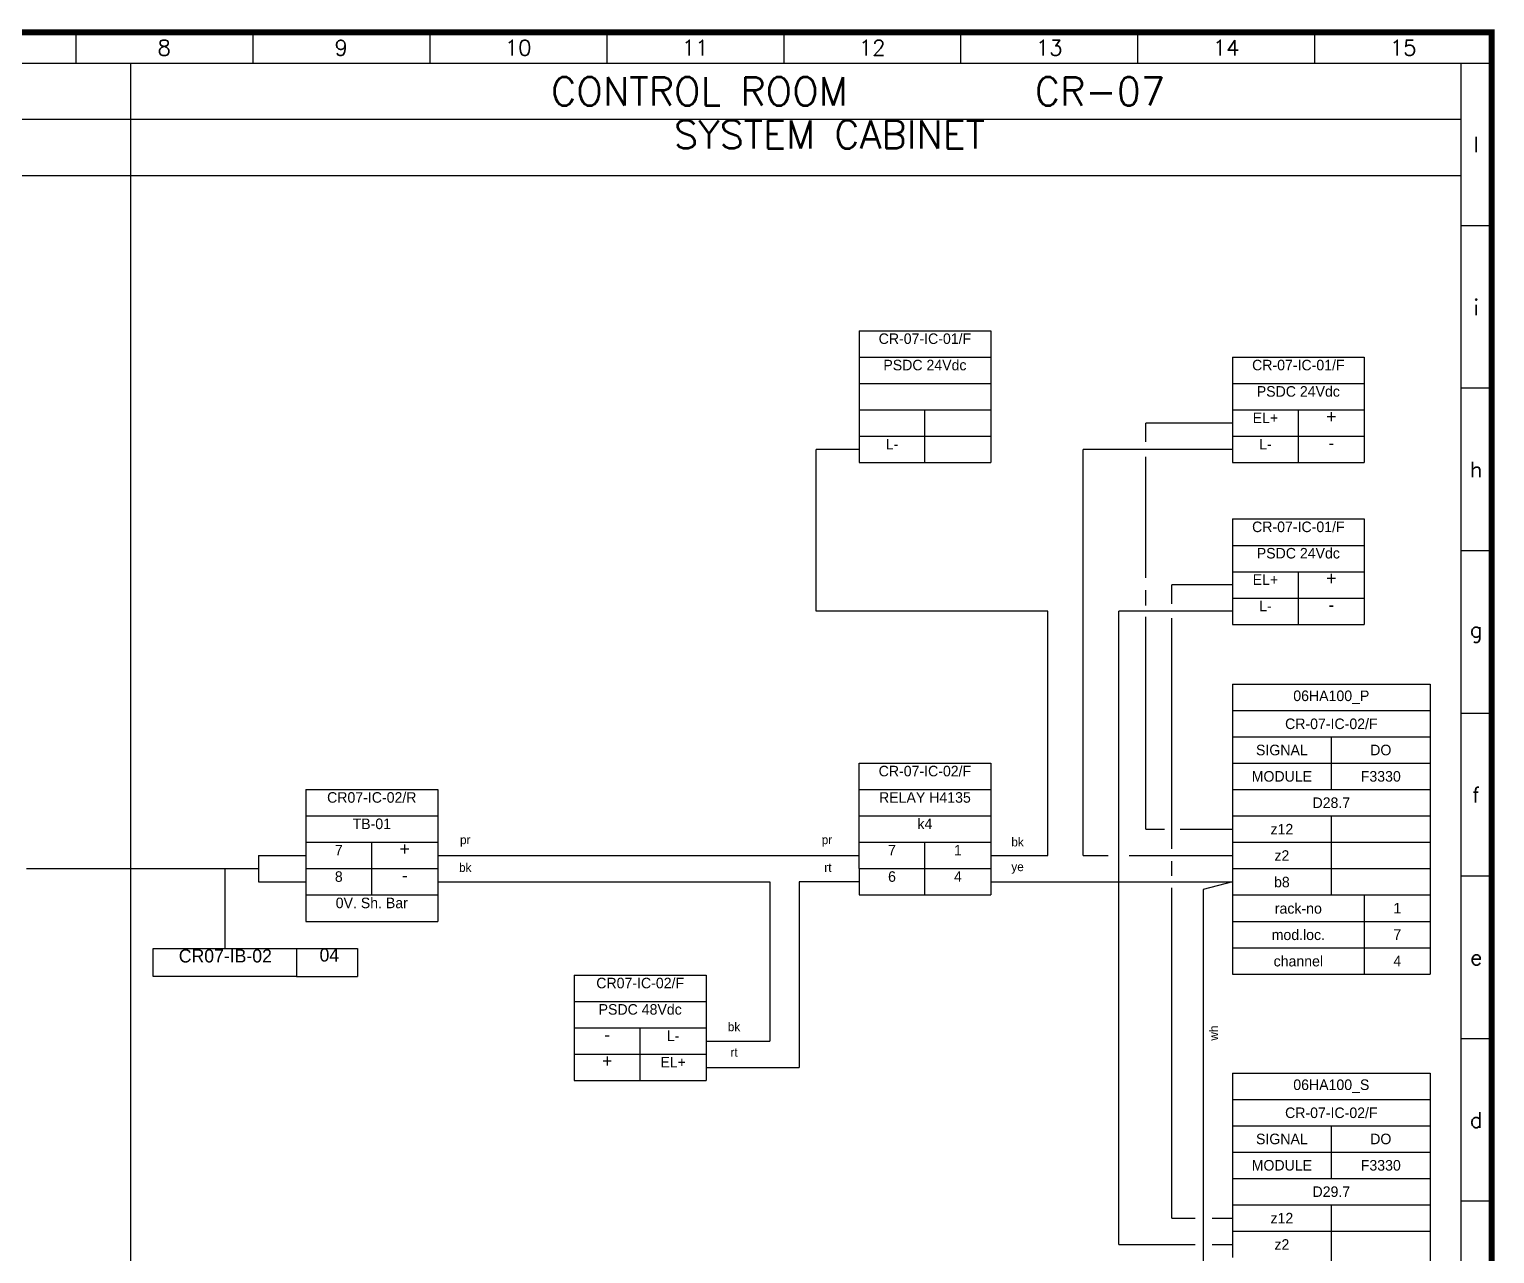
# Model space of a CAD drawing. Extents: x -4 to 378, y 0 to 264.
# Drawn here: x 169.5 to 377.8, y 89.4 to 263.6 of the extents above; entities that cross this region are included whole.
import ezdxf
from ezdxf.enums import TextEntityAlignment as Align

# ---------------------------------------------------------------- set-up
doc = ezdxf.new("R2010")
doc.units = 0
doc.header["$LTSCALE"] = 5
doc.header["$MEASUREMENT"] = 0
doc.linetypes.add('CONTINUA', pattern=[0])
doc.layers.get('0').update_dxf_attribs({"linetype": 'CONTINUA'})
doc.styles.add('DESCRIZ', font='SIMPLEX')
doc.styles.add('FOXS', font='FOXS')
doc.styles.add('SIMPLEX', font='simplex.shx')

# ---------------------------------------------------------------- blocks, each defined once
blk = doc.blocks.new('CART_OR')
at = {"const_width": 0.879}
blk.add_lwpolyline([(0, 263.13), (377.41, 263.13), (377.41, 0), (0, 0)], close=True, dxfattribs=at)
at = {"style": 'DESCRIZ'}
blk.add_attdef('PLOT_PAREMETERS', text='', height=1.76, rotation=90, dxfattribs=at).set_placement((-2.95, 50.73), align=Align.MIDDLE)
for tag, height, p in [('REV4', 1.76, (4.2, 25.57)), ('XX/XX/94', 1.76, (16.47, 25.57)), ('REV3', 1.76, (4.2, 21.43)), ('XX/XX/94', 1.76, (16.47, 21.43)), ('SCALE', 1.76, (339.86, 20.71)), ('FOGLIO', 1.76, (362.89, 20.76)), ('REV2', 1.76, (4.2, 17.28)), ('XX/XX/94', 1.76, (16.47, 17.28)), ('REV1', 1.76, (4.2, 13.14)), ('XX/XX/94', 1.76, (16.47, 13.14)), ('HEADER_LINE_3', 2.19, (228.5, 11.83)), ('REV0', 1.76, (4.2, 8.99)), ('XX/XX/94', 1.76, (16.47, 8.99)), ('HEADER_LINE_4', 2.19, (228.5, 7.59))]:
    blk.add_attdef(tag, text='', height=height, dxfattribs=at).set_placement(p, align=Align.MIDDLE)
for tag, p in [('DESCRIPTION', (27.33, 24.69)), ('DESCRIPTION', (27.33, 20.54)), ('DESCRIPTION', (27.33, 16.4)), ('DOCUMENT', (349.33, 15.81)), ('DESCRIPTION', (27.33, 12.25)), ('CUSTOMER_ORDER', (349.33, 11.08)), ('DESCRIPTION', (27.33, 8.11)), ('CUSTOMER_REF', (349.33, 6.34))]:
    blk.add_attdef(tag, p, '', height=1.76, dxfattribs=at)
at = {"style": 'FOXS', "width": 0.9}
for tag, p in [('DISEGNATO4', (129.98, 25.47)), ('CONTROLLATO4', (145.07, 25.47)), ('APPROVATO4', (160.16, 25.47)), ('DISEGNATO3', (129.98, 21.33)), ('CONTROLLATO3', (145.07, 21.33)), ('APPROVATO3', (160.16, 21.33)), ('DISEGNATO2', (129.98, 17.18)), ('CONTROLLATO2', (145.07, 17.18)), ('APPROVATO2', (160.16, 17.18)), ('DISEGNATO1', (129.98, 13.03)), ('CONTROLLATO1', (145.07, 13.03)), ('APPROVATO1', (160.16, 13.03)), ('DISEGNATO0', (129.98, 8.88)), ('CONTROLLATO0', (145.07, 8.88)), ('APPROVATO0', (160.16, 8.88))]:
    blk.add_attdef(tag, text='', height=2.19, dxfattribs=at).set_placement(p, align=Align.MIDDLE)
at = {"color": 1, "style": 'DESCRIZ'}
for tag, p in [('CONTRACTOR', (228.5, 24.4)), ('HEADER_LINE_1', (228.5, 20.7)), ('HEADER_LINE_2', (228.5, 17.01))]:
    blk.add_attdef(tag, text='', height=1.9, dxfattribs=at).set_placement(p, align=Align.MIDDLE)
at = {"style": 'DESCRIZ'}
blk.add_attdef('FILE_NAME', (-2.16, 3.38), '', height=1.76, rotation=90, dxfattribs=at)

msp = doc.modelspace()

# ---------------------------------------------------------------- linework, layer by layer
at = {"color": 7}
for p, q in [((176.12, 263.13), (176.12, 258.75)), ((201.28, 263.13), (201.28, 258.75)), ((226.44, 263.13), (226.44, 258.75)), ((251.6, 263.13), (251.6, 258.75)), ((276.76, 263.13), (276.76, 258.75)), ((301.92, 263.13), (301.92, 258.75)), ((327.08, 263.13), (327.08, 258.75)), ((352.25, 263.13), (352.25, 258.75)), ((0, 258.75), (377.41, 258.75)), ((183.92, 258.75), (183.92, 27.54)), ((373.03, 258.75), (373.03, 27.54)), ((373.03, 250.75), (0, 250.75)), ((373.03, 250.75), (0, 250.75)), ((373.03, 250.75), (0, 250.75)), ((373.03, 250.75), (0, 250.75)), ((373.03, 242.75), (0, 242.75)), ((377.41, 235.63), (373.03, 235.63)), ((377.41, 212.51), (373.03, 212.51)), ((287.47, 209.44), (287.47, 205.69)), ((340.56, 209.44), (340.56, 205.69)), ((340.56, 207.57), (328.23, 207.57)), ((328.23, 204.91), (328.23, 207.57)), ((281.37, 180.81), (281.37, 203.82)), ((287.47, 203.82), (281.37, 203.82)), ((319.36, 146.08), (319.36, 203.82)), ((340.56, 203.82), (319.36, 203.82)), ((333.83, 203.82), (319.36, 203.82)), ((328.23, 185.54), (328.23, 202.79)), ((377.41, 189.39), (373.03, 189.39)), ((340.56, 186.43), (340.56, 182.68)), ((328.23, 181.63), (328.23, 183.83)), ((340.56, 184.56), (331.94, 184.56)), ((331.94, 181.88), (331.94, 184.56)), ((314.33, 180.81), (281.37, 180.81)), ((314.33, 146.08), (314.33, 180.81)), ((324.4, 90.77), (324.4, 180.81)), ((340.56, 180.81), (324.4, 180.81)), ((328.23, 149.83), (328.23, 180.01)), ((331.94, 147.04), (331.94, 179.82)), ((377.41, 166.27), (373.03, 166.27)), ((328.23, 149.83), (330.91, 149.83)), ((333.11, 149.83), (340.56, 149.83)), ((306.22, 146.08), (314.33, 146.08)), ((319.36, 146.08), (322.91, 146.08)), ((325.9, 146.08), (340.56, 146.08)), ((169.1, 144.21), (202.08, 144.21)), ((306.22, 144.21), (306.22, 140.46)), ((331.94, 143.18), (331.94, 145.29)), ((274.78, 142.33), (274.78, 119.69)), ((278.95, 142.33), (278.95, 115.94)), ((287.47, 142.33), (278.95, 142.33)), ((340.56, 142.33), (336.42, 141.26)), ((377.41, 143.14), (373.03, 143.14)), ((331.94, 94.52), (331.94, 141.5)), ((336.42, 141.26), (336.42, 87.02)), ((207.49, 132.87), (216.15, 132.87)), ((216.15, 132.87), (216.15, 128.87)), ((207.49, 128.87), (216.15, 128.87)), ((246.98, 121.57), (246.98, 117.82)), ((265.73, 119.69), (274.78, 119.69)), ((377.41, 120.02), (373.03, 120.02)), ((265.73, 117.82), (265.73, 114.07)), ((265.73, 115.94), (278.95, 115.94)), ((377.41, 96.9), (373.03, 96.9))]:
    msp.add_line(p, q, dxfattribs=at)
for p, q in [((287.47, 220.69), (287.47, 209.44)), ((287.47, 220.69), (306.22, 220.69)), ((306.22, 220.69), (306.22, 201.94)), ((287.47, 216.94), (306.22, 216.94)), ((340.56, 216.94), (359.31, 216.94)), ((340.56, 216.94), (340.56, 209.44)), ((359.31, 216.94), (359.31, 201.94)), ((287.47, 213.19), (306.22, 213.19)), ((340.56, 213.19), (359.31, 213.19)), ((287.47, 209.44), (306.22, 209.44)), ((296.84, 201.94), (296.84, 209.44)), ((340.56, 209.44), (359.31, 209.44)), ((349.93, 201.94), (349.93, 209.44)), ((287.47, 205.69), (306.22, 205.69)), ((287.47, 205.69), (287.47, 201.94)), ((340.56, 205.69), (359.31, 205.69)), ((340.56, 205.69), (340.56, 201.94)), ((287.47, 201.94), (306.22, 201.94)), ((340.56, 201.94), (359.31, 201.94)), ((340.56, 193.93), (359.31, 193.93)), ((340.56, 193.93), (340.56, 186.43)), ((359.31, 193.93), (359.31, 178.93)), ((340.56, 190.18), (359.31, 190.18)), ((340.56, 186.43), (359.31, 186.43)), ((349.93, 178.93), (349.93, 186.43)), ((340.56, 182.68), (359.31, 182.68)), ((340.56, 182.68), (340.56, 178.93)), ((340.56, 178.93), (359.31, 178.93)), ((340.56, 170.46), (340.56, 147.96)), ((340.56, 170.46), (368.68, 170.46)), ((368.68, 170.46), (368.68, 129.21)), ((340.56, 166.71), (368.68, 166.71)), ((340.56, 162.96), (368.68, 162.96)), ((354.62, 162.96), (354.62, 159.21)), ((287.47, 144.21), (287.47, 159.21)), ((287.47, 159.21), (306.22, 159.21)), ((306.22, 159.21), (306.22, 144.21)), ((340.56, 159.21), (368.68, 159.21)), ((354.62, 159.21), (354.62, 155.46)), ((208.83, 155.46), (208.83, 136.71)), ((208.83, 155.46), (227.58, 155.46)), ((227.58, 155.46), (227.58, 136.71)), ((287.47, 155.46), (306.22, 155.46)), ((340.56, 155.46), (368.68, 155.46)), ((208.83, 151.71), (227.58, 151.71)), ((287.47, 151.71), (306.22, 151.71)), ((340.56, 151.71), (368.68, 151.71)), ((354.62, 151.71), (354.62, 140.46)), ((208.83, 147.96), (227.58, 147.96)), ((218.2, 140.46), (218.2, 147.96)), ((287.47, 147.96), (306.22, 147.96)), ((296.84, 140.46), (296.84, 147.96)), ((340.56, 147.96), (368.68, 147.96)), ((340.56, 147.96), (340.56, 144.21)), ((202.08, 146.08), (202.08, 142.33)), ((202.08, 146.08), (208.83, 146.08)), ((227.58, 146.08), (287.47, 146.08)), ((197.29, 144.21), (197.29, 132.87)), ((208.83, 144.21), (227.58, 144.21)), ((287.47, 144.21), (306.22, 144.21)), ((287.47, 144.21), (287.47, 140.46)), ((340.56, 144.21), (368.68, 144.21)), ((340.56, 144.21), (340.56, 129.21)), ((202.08, 142.33), (208.83, 142.33)), ((227.58, 142.33), (274.78, 142.33)), ((306.22, 142.33), (340.56, 142.33)), ((208.83, 140.46), (227.58, 140.46)), ((208.83, 140.46), (227.58, 140.46)), ((287.47, 140.46), (306.22, 140.46)), ((340.56, 140.46), (368.68, 140.46)), ((359.31, 140.46), (359.31, 129.21)), ((208.83, 136.71), (227.58, 136.71)), ((340.56, 136.71), (368.68, 136.71)), ((340.56, 132.96), (368.68, 132.96)), ((340.56, 129.21), (368.68, 129.21)), ((246.98, 129.07), (246.98, 121.57)), ((246.98, 129.07), (265.73, 129.07)), ((265.73, 129.07), (265.73, 117.82)), ((246.98, 125.32), (265.73, 125.32)), ((246.98, 121.57), (265.73, 121.57)), ((256.36, 114.07), (256.36, 121.57)), ((246.98, 117.82), (265.73, 117.82)), ((246.98, 117.82), (246.98, 114.07)), ((340.56, 115.14), (340.56, 92.64)), ((340.56, 115.14), (368.68, 115.14)), ((368.68, 115.14), (368.68, 73.89)), ((246.98, 114.07), (265.73, 114.07)), ((340.56, 111.39), (368.68, 111.39)), ((340.56, 107.64), (368.68, 107.64)), ((354.62, 107.64), (354.62, 103.89)), ((340.56, 103.89), (368.68, 103.89)), ((354.62, 103.89), (354.62, 100.14)), ((340.56, 100.14), (368.68, 100.14)), ((340.56, 96.39), (368.68, 96.39)), ((354.62, 96.39), (354.62, 85.14)), ((331.94, 94.52), (335.26, 94.52)), ((337.68, 94.52), (340.56, 94.52)), ((340.56, 92.64), (368.68, 92.64)), ((340.56, 92.64), (340.56, 88.89)), ((324.4, 90.77), (335.26, 90.77)), ((337.68, 90.77), (340.56, 90.77))]:
    msp.add_line(p, q)
msp.add_lwpolyline([(187.1, 132.87), (207.49, 132.87), (207.49, 128.87), (187.1, 128.87)], close=True)

# ---------------------------------------------------------------- block references
msp.add_blockref('CART_OR', (0, 0), dxfattribs=at)

# ---------------------------------------------------------------- texts
at = {"color": 7, "style": 'SIMPLEX'}
for s, height, p in [('8', 2.19, (188.7, 260.94)), ('9', 2.19, (213.86, 260.94)), ('10', 2.189, (239.02, 260.94)), ('11', 2.189, (264.18, 260.94)), ('12', 2.189, (289.34, 260.94)), ('13', 2.189, (314.5, 260.94)), ('14', 2.189, (339.67, 260.94)), ('15', 2.189, (364.83, 260.94)), ('CONTROL ROOM', 4, (264.77, 254.75)), ('l', 2.19, (375.22, 247.19)), ('i', 2.19, (375.22, 224.07)), ('h', 2.19, (375.22, 200.95)), ('g', 2.19, (375.22, 177.83)), ('f', 2.19, (375.22, 154.7)), ('e', 2.19, (375.22, 131.58)), ('d', 2.19, (375.22, 108.46))]:
    msp.add_text(s, height=height, dxfattribs=at).set_placement(p, align=Align.MIDDLE)
at = {"color": 1, "style": 'SIMPLEX'}
msp.add_text('CR-07', height=4, dxfattribs=at).set_placement((312.46, 252.75))
at = {"color": 7, "style": 'SIMPLEX'}
msp.add_text('SYSTEM CABINET', height=4, dxfattribs=at).set_placement((283.26, 246.6), align=Align.CENTER)
at = {"color": 1}
for s, height, p in [('CR-07-IC-01/F', 1.5, (296.84, 218.82)), ('CR-07-IC-01/F', 1.5, (349.93, 215.07)), ('CR-07-IC-01/F', 1.5, (349.93, 192.06)), ('CR-07-IC-02/F', 1.5, (296.84, 157.33)), ('CR07-IC-02/R', 1.5, (218.2, 153.58)), ('TB-01', 1.5, (218.2, 149.83)), ('k4', 1.5, (296.84, 149.83)), ('7', 1.5, (213.51, 146.08)), ('8', 1.5, (213.51, 142.33)), ('ye', 1.25, (310.01, 143.85)), ('CR07-IB-02', 1.875, (197.38, 130.86)), ('04', 1.875, (212.17, 130.99)), ('CR07-IC-02/F', 1.5, (256.36, 127.19))]:
    msp.add_text(s, height=height, dxfattribs=at).set_placement(p, align=Align.CENTER)
at = {"color": 7}
for s, height, p in [('PSDC 24Vdc', 1.5, (296.84, 215.07)), ('PSDC 24Vdc', 1.5, (349.93, 211.32)), ('EL+', 1.5, (345.25, 207.57)), ('L-', 1.5, (292.16, 203.82)), ('L-', 1.5, (345.25, 203.82)), ('PSDC 24Vdc', 1.5, (349.93, 188.31)), ('EL+', 1.5, (345.25, 184.56)), ('L-', 1.5, (345.25, 180.81)), ('RELAY H4135', 1.5, (296.84, 153.58)), ('pr', 1.25, (231.49, 147.69)), ('pr', 1.25, (282.91, 147.69)), ('bk', 1.25, (310.01, 147.37)), ('7', 1.5, (292.16, 146.08)), ('1', 1.5, (301.53, 146.08)), ('bk', 1.25, (231.49, 143.74)), ('rt', 1.25, (283.05, 143.74)), ('6', 1.5, (292.16, 142.33)), ('4', 1.5, (301.53, 142.33)), ('0V. Sh. Bar', 1.5, (218.2, 138.58)), ('PSDC 48Vdc', 1.5, (256.36, 123.44)), ('L-', 1.5, (261.04, 119.69)), ('bk', 1.25, (269.7, 121.09)), ('EL+', 1.5, (261.04, 115.94)), ('rt', 1.25, (269.7, 117.47))]:
    msp.add_text(s, height=height, dxfattribs=at).set_placement(p, align=Align.CENTER)
for s, p in [('+', (354.62, 207.57)), ('-', (354.62, 203.82)), ('+', (354.62, 184.56)), ('-', (354.62, 180.81)), ('+', (222.89, 146.08)), ('-', (222.89, 142.33)), ('-', (251.67, 119.69)), ('+', (251.67, 115.94))]:
    msp.add_text(s, height=1.88).set_placement(p, align=Align.CENTER)
at = {"color": 1}
for s, p in [('06HA100_P', (354.62, 168.58)), ('CR-07-IC-02/F', (354.62, 164.83)), ('DO', (361.65, 161.08)), ('F3330', (361.65, 157.33)), ('D28.7', (354.62, 153.58)), ('b8', (347.59, 142.33)), ('1', (364, 138.58)), ('7', (364, 134.83)), ('4', (364, 131.08)), ('06HA100_S', (354.62, 113.27)), ('CR-07-IC-02/F', (354.62, 109.52)), ('DO', (361.65, 105.77)), ('F3330', (361.65, 102.02)), ('D29.7', (354.62, 98.27))]:
    msp.add_text(s, height=1.5, dxfattribs=at).set_placement(p, align=Align.MIDDLE)
for s, p in [('SIGNAL', (347.59, 161.08)), ('MODULE', (347.59, 157.33)), ('rack-no', (349.93, 138.58)), ('mod.loc.', (349.93, 134.83)), ('channel', (349.93, 131.08)), ('SIGNAL', (347.59, 105.77)), ('MODULE', (347.59, 102.02))]:
    msp.add_text(s, height=1.5).set_placement(p, align=Align.MIDDLE)
at = {"color": 7}
for s, p in [('z12', (347.59, 149.83)), ('z2', (347.59, 146.08)), ('z12', (347.59, 94.52)), ('z2', (347.59, 90.77))]:
    msp.add_text(s, height=1.5, dxfattribs=at).set_placement(p, align=Align.MIDDLE)
at = {"color": 1}
msp.add_text('wh', height=1.25, rotation=90, dxfattribs=at).set_placement((338.53, 120.82), align=Align.CENTER)

doc.saveas('drawing.dxf')
